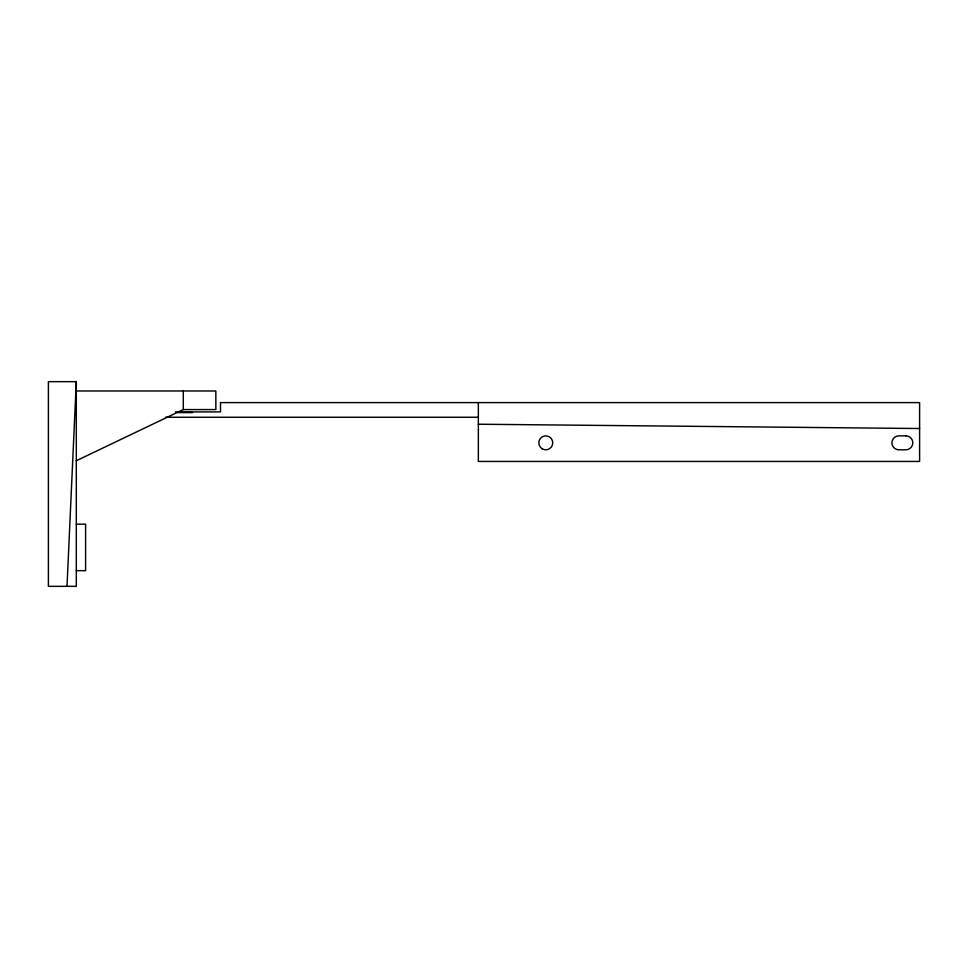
<?xml version="1.0" encoding="UTF-8"?>
<svg xmlns="http://www.w3.org/2000/svg" width="968" height="968" viewBox="0 0 968 968"><rect width="100%" height="100%" fill="white"/><g stroke="black" fill="none" stroke-linecap="round" stroke-linejoin="round"><path stroke-width="1.45" d="M67.01 586.33L76.303 381.67L48.4 381.67L48.4 586.33L76.303 586.33L76.303 381.67M76.303 460.744L183.291 409.573L215.852 409.573L215.852 390.975L76.303 390.975M175.438 411.908L220.498 411.908L220.498 402.603L919.6 402.603L919.6 461.446L478.349 461.446L478.349 402.603M177.483 412.598L192.535 412.598M165.48 417.256L478.349 417.256M76.303 524.16L85.608 524.16L85.608 570.672L76.303 570.672M478.349 424.226L919.6 428.521M183.291 390.975L183.291 409.573M905.854 435.854L898.873 435.854A6.982 6.982 0 0 0 891.903 442.836A6.982 6.982 0 0 0 898.873 449.817L905.854 449.817A6.982 6.982 0 0 0 912.824 442.836A6.982 6.982 0 0 0 905.854 435.854M542.298 448.874A6.982 6.982 0 0 0 552.764 442.836A6.982 6.982 0 0 0 542.298 436.798A6.982 6.982 0 0 0 542.298 448.874"/></g></svg>
